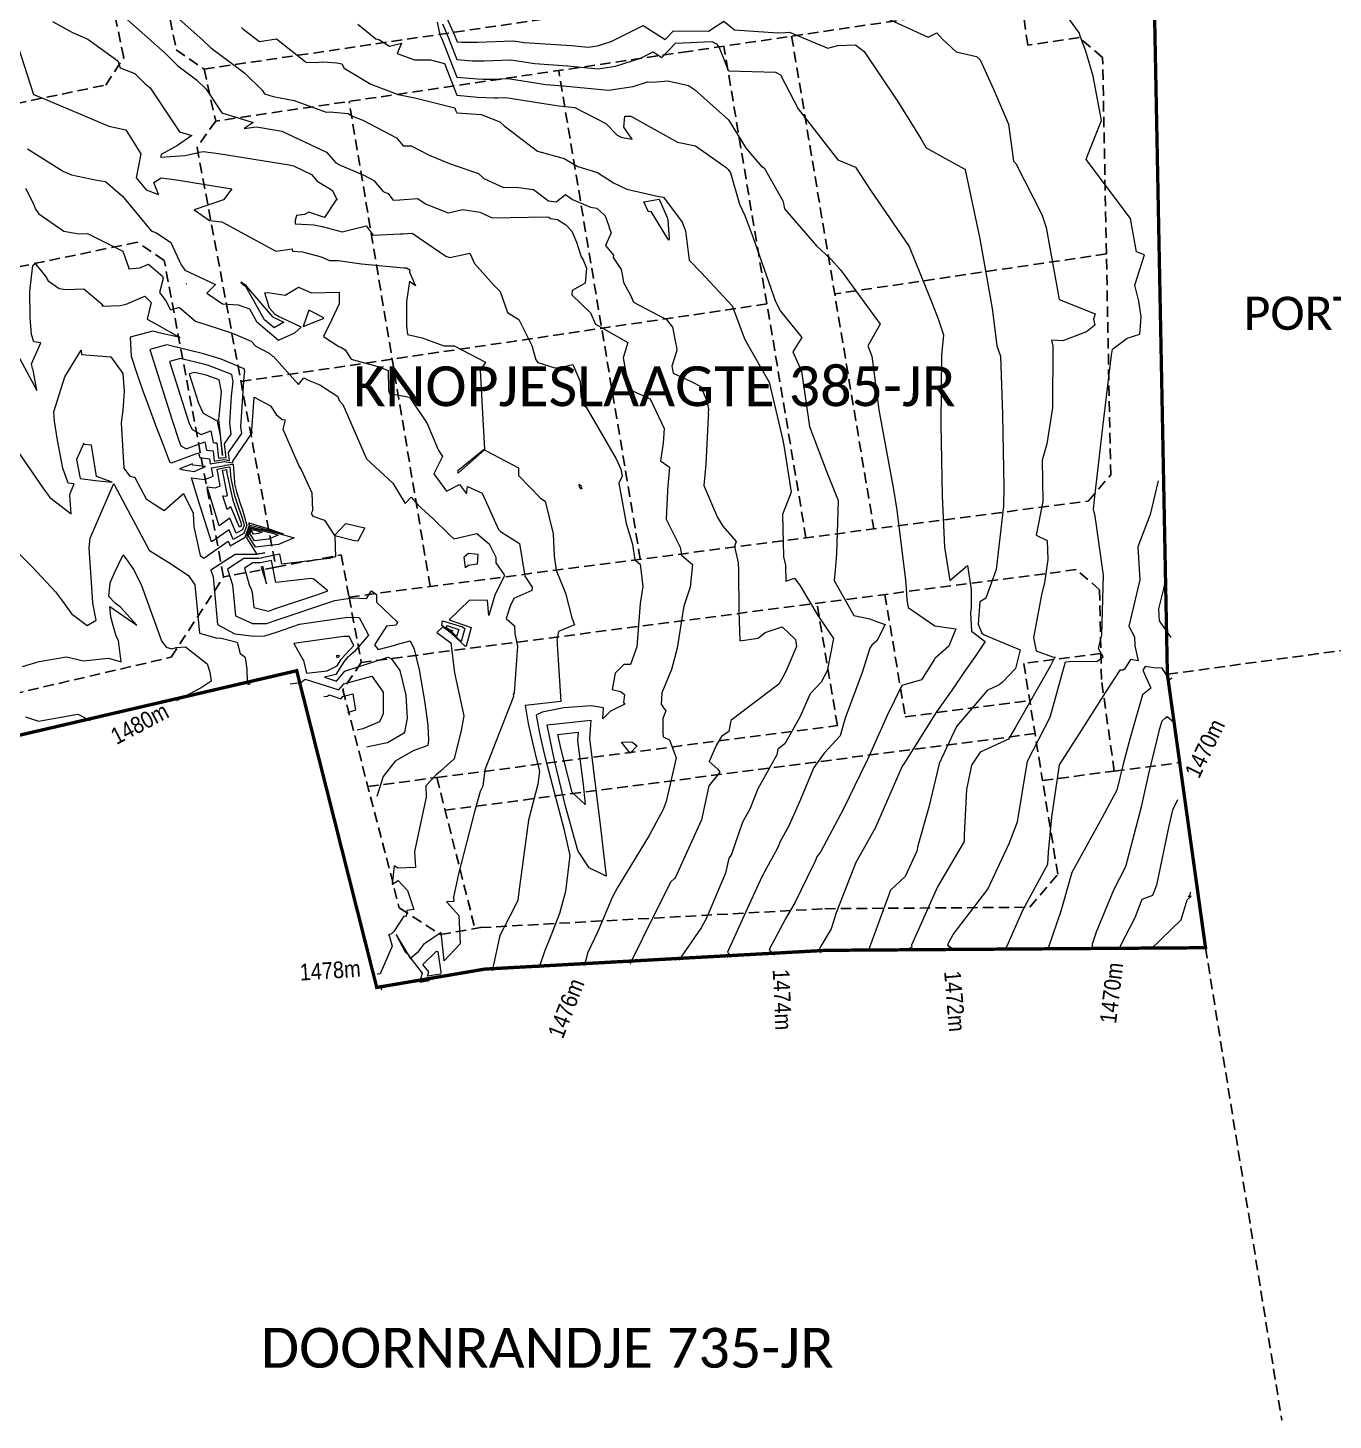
# Model space of a CAD drawing. Header units: metres. Extents: x 5688 to 19740, y -52 to 3406.
# Drawn here: x 7601.2 to 7994.7, y 399.4 to 818.9 of the extents above; entities that cross this region are included whole.
import ezdxf
from ezdxf.enums import TextEntityAlignment as Align

# ---------------------------------------------------------------- set-up
doc = ezdxf.new("R2010")
doc.units = ezdxf.units.M
doc.linetypes.add('HIDDEN', pattern=[9.525, 6.35, -3.175])
for name, color, linetype in [('Contours', 7, 'Continuous'), ('DORPNAAM', 7, 'Continuous'), ('ERFNOMMER', 7, 'Continuous'), ('LINES', 7, 'Continuous'), ('SITE', 7, 'Continuous')]:
    doc.layers.add(name, color=color, linetype=linetype)
doc.styles.add('CALIBRII', font='calibri.ttf')
doc.styles.add('MM-STANDARD', font='', dxfattribs={"height": 1})
doc.styles.get('MM-STANDARD').set_extended_font_data('MM-STANDARD')

# ---------------------------------------------------------------- blocks, each defined once
blk = doc.blocks.new('CONTOURS-CG')
at = {"layer": 'Contours', "color": 253, "lineweight": 9, "true_color": 0xa1a3a5}
for points, elevation in [([(31695.15, -640.82), (31695.15, -640.82), (31694.2, -640.11), (31693.78, -639.57), (31693.78, -639.48), (31694.23, -638.46), (31695.36, -636.52), (31705.83, -622.85), (31705.84, -622.85), (31712.28, -609.09), (31714.77, -602.53), (31717.72, -584.21), (31717.72, -584.21), (31724.58, -570.99), (31729.2, -554.35), (31731.59, -554.12), (31738.65, -554.17), (31740.55, -552.83), (31739.19, -550.29), (31740.16, -546.19), (31740.7, -528.22), (31738.15, -510.43), (31737.9, -509.13), (31737.64, -508.36), (31737.72, -507.4), (31737.72, -507.4), (31737.95, -505.35), (31740.5, -483.6), (31743.09, -461.86), (31743.41, -460.07), (31747.8, -456.75), (31751.6, -455.55), (31751.8, -453.21), (31752.07, -450.37), (31751.32, -445.67), (31750.09, -440.86), (31753, -431.67), (31750.64, -430.72), (31748.83, -420.75), (31735.47, -402.96), (31735.92, -401.58), (31740.04, -391.19), (31737.53, -377.8), (31735.36, -370.31), (31733.67, -365.74), (31733.67, -365.74), (31733.47, -364.84), (31729.64, -359.67)], 1472), ([(31542.77, -360.32), (31545.02, -365.48), (31545.81, -367.5), (31547.22, -367.6), (31551.96, -367.62), (31562.77, -367.21), (31562.82, -367.21), (31566.05, -367.73), (31580.32, -368.62), (31585.38, -369.12), (31588.17, -368.71), (31592.26, -367.4), (31601.94, -362.57), (31608.56, -366.76), (31608.56, -366.76), (31611.11, -364.15), (31621.66, -364.28), (31626.25, -361.25), (31629.44, -363.87), (31642.56, -364.77), (31644.8, -364.71), (31646.07, -364.57), (31657.56, -369.36), (31657.56, -369.36), (31660.59, -368.56), (31665.96, -368.4), (31668.57, -370.37), (31678.23, -384.75), (31678.51, -385.18), (31685.73, -396.77), (31687.22, -399.41), (31698.71, -405.72), (31698.97, -405.88), (31699, -405.92), (31699.03, -406.06), (31703.41, -426.87), (31707.07, -447.82), (31707.43, -450.15), (31708.51, -459.07), (31708.51, -459.09), (31709.66, -462.22), (31709.66, -462.22), (31710.23, -479.73), (31710.23, -479.93), (31710.65, -501.64), (31710.55, -507.39), (31708.33, -526.47), (31705.18, -535.18), (31704.41, -535.62), (31703.41, -536.19), (31703.41, -536.2), (31702.89, -543), (31704.01, -545.67), (31704.69, -546.19), (31715.53, -550.75), (31714.18, -556.35), (31710.24, -560.4), (31709.25, -561.29), (31705.66, -562.93), (31696.35, -573.77), (31691.12, -584.96), (31691.03, -585.42), (31687.99, -598.11), (31684.73, -609.8), (31684.73, -609.8), (31684.44, -611.39), (31680.93, -618.96), (31676.43, -623.17), (31676.43, -623.17), (31669.8, -641.23), (31669.73, -641.33)], 1473), ([(31671.96, -358.84), (31687.85, -366.07), (31690.4, -364.76), (31692.05, -366.63), (31696.29, -370.46), (31702.38, -371.9), (31703.54, -372.88), (31707.53, -381.8), (31712.05, -392.31), (31713.51, -403.45), (31713.52, -403.45), (31714.25, -404.18), (31722.09, -419.5), (31723.38, -423.44), (31727.33, -445.1), (31738.12, -449.43), (31737.62, -451.02), (31738.1, -452.89), (31735.52, -454.84), (31728.4, -457.56), (31725.05, -457.34), (31725.4, -459.21), (31725.28, -477.8), (31723.64, -488.62), (31722.2, -493.54), (31722.2, -493.54), (31722.35, -506.01), (31720.4, -516.1), (31723.67, -517.73), (31723.87, -523.51), (31722.92, -530.49), (31722.1, -533.6), (31719.57, -546.94), (31720.38, -551), (31725.27, -552.78), (31726.25, -553), (31725.85, -553.04), (31725.71, -553.56), (31724.68, -555.53), (31714.18, -574.03), (31712.05, -577.6), (31703.53, -581.5), (31700.89, -585.5), (31699.37, -592.83), (31698.69, -606.4), (31698.66, -608.45), (31690.68, -622.15), (31682.84, -639.69), (31682.88, -640.3), (31682.41, -640.49), (31682.01, -641.11)], 1472.5), ([(31541.4, -362.11), (31543.12, -366.06), (31545.79, -372.84), (31550.52, -373.17), (31554.02, -373.19), (31561.97, -372.88), (31562.04, -372.89), (31569.31, -374.06), (31579.09, -374.67), (31588.4, -375.59), (31593.55, -374.83), (31601.09, -372.43), (31604.91, -370.52), (31607.52, -372.17), (31607.53, -372.17), (31611.7, -367.91), (31622.61, -367.36), (31624.03, -368.06), (31624.8, -369.24), (31627.51, -376.02), (31627.51, -376.03), (31627.64, -376.15), (31627.68, -376.22), (31627.72, -376.26), (31641.85, -376.65), (31643.36, -377.4), (31648.66, -387.67), (31658.46, -400.34), (31660.58, -403.03), (31660.59, -403.04), (31665.96, -405.3), (31665.96, -405.3), (31670.41, -412.22), (31682.15, -429.14), (31689.18, -446.58), (31690.81, -450.93), (31692.5, -455.73), (31691.86, -461.94), (31691.67, -482.64), (31691.67, -482.74), (31692.08, -504.3), (31692.23, -508.78), (31692.78, -519.76), (31694.39, -529.78), (31699.64, -525.33), (31700.81, -532.48), (31700.77, -538.03), (31700.54, -539.53), (31700.89, -545.03), (31704.99, -548.16), (31701.95, -552.75), (31698.82, -557.27), (31695.05, -562.71), (31690.37, -569.34), (31690.35, -569.37), (31680.16, -585.57), (31680.11, -585.59), (31680.02, -585.77), (31671.86, -604.46), (31671.85, -604.48), (31666.07, -614.8), (31666.07, -614.8), (31663.12, -622.21), (31660.14, -629.97), (31658.55, -634.8), (31655.8, -639.48), (31654.85, -641.2), (31655.37, -641.97)], 1473.5), ([(31539.82, -361.58), (31540.67, -365.36), (31540.68, -365.37), (31541.23, -366.63), (31545.77, -378.18), (31551.99, -378.68), (31553.81, -378.75), (31556.08, -378.76), (31561.26, -378.57), (31572.56, -380.39), (31577.85, -380.72), (31591.43, -382.06), (31598.93, -380.95), (31603.22, -379.58), (31603.23, -379.58), (31604.8, -379.6), (31609.31, -379.25), (31615.59, -380.61), (31617.37, -381.86), (31627.61, -391.04), (31632.98, -399.63), (31637.68, -405.2), (31637.88, -405.2), (31638.4, -405.46), (31644.01, -415.36), (31644.21, -416.24), (31644.55, -417.79), (31644.55, -417.8), (31654.13, -428.93), (31658.44, -432.98), (31661.37, -436.19), (31673.33, -452.59), (31669.69, -459.13), (31670.81, -462.2), (31672.98, -478.36), (31677.38, -502.4), (31678.43, -508.59), (31681.03, -529.72), (31681.24, -532.23), (31681.41, -535.59), (31681.41, -535.6), (31681.78, -537.9), (31689.88, -543.44), (31696.19, -544.36), (31694.06, -549.59), (31689.87, -553.32), (31689.71, -553.56), (31685.84, -559.71), (31679.87, -561.45), (31679.87, -561.45), (31675.5, -570.52), (31671.35, -579.69), (31669.12, -584.62), (31669.11, -584.66), (31669.08, -584.71), (31662.29, -598.57), (31655.46, -611.47), (31654.31, -613.05), (31653.96, -613.89), (31653.25, -615.5), (31653.29, -615.52), (31653.21, -615.55), (31647.75, -626.69), (31644.82, -631.76), (31639.95, -640.95), (31640.41, -641.57), (31641.63, -642.6)], 1474), ([(31515.88, -362.13), (31521.38, -366.58), (31522.41, -366.87), (31525.42, -368.84), (31529.03, -367.89), (31527.75, -370.97), (31532.96, -372.94), (31537.58, -372.91), (31537.84, -372.96), (31542, -373.98), (31545.75, -383.52), (31545.75, -383.53), (31551.96, -384.12), (31557.11, -384.33), (31558.14, -384.33), (31560.48, -384.25), (31575.82, -386.72), (31576.62, -386.77), (31581.36, -387.24), (31590.64, -392.07), (31594.09, -395.58), (31594.09, -395.58), (31595.33, -396.18), (31596.18, -396.37), (31598.65, -396.78), (31596.11, -393.16), (31596.4, -389.9), (31597.83, -389.86), (31598.24, -389.86), (31612.24, -397.7), (31617.67, -398.86), (31617.67, -398.86), (31626.9, -405.34), (31627.57, -405.94), (31628.2, -406.94), (31630.92, -416.45), (31632.55, -419.8), (31634.98, -426.29), (31641.77, -445.7), (31643.35, -448.61), (31643.35, -448.61), (31649.77, -456.6), (31647.06, -460.92), (31649.65, -466.7), (31652.1, -483.41), (31657.08, -496.65), (31660.66, -505.71), (31660.22, -521.89), (31659.84, -526.73), (31659.47, -529.77), (31665.43, -540.32), (31670.21, -541.35), (31672.3, -542.18), (31674.85, -543.03), (31672.32, -547.94), (31670.84, -549.34), (31670.28, -550.21), (31667.9, -557.51), (31662.8, -571.33), (31662.79, -571.34), (31661.3, -576.66), (31656.47, -581.83), (31653.32, -586.15), (31649.02, -596.53), (31645.85, -603.71), (31643.22, -608.47), (31643.22, -608.47), (31642.43, -610.47), (31638.5, -617.58), (31638.47, -617.62), (31638.05, -618.36), (31637.65, -619.1), (31632.73, -629.89), (31627.38, -641.78), (31627.38, -641.81), (31627.97, -642.41), (31627.15, -643.38)], 1474.5), ([(31480.84, -363.21), (31481.37, -363.72), (31486.23, -367.37), (31491.38, -366.57), (31491.38, -366.57), (31500.05, -373.46), (31500.24, -373.57), (31500.59, -373.71), (31504.16, -373.61), (31505.32, -373.5), (31509.56, -373.85), (31511.1, -374.09), (31511.83, -375.45), (31519.81, -380.29), (31528.05, -383.38), (31533.13, -384.38), (31545.13, -387.34), (31545.4, -388.04), (31545.72, -388.87), (31545.73, -388.87), (31553.13, -389.39), (31558.74, -391.63), (31560.03, -392.81), (31561.62, -393.97), (31570.04, -400.44), (31578.13, -402.69), (31582.2, -405.01), (31588.19, -406.87), (31588.19, -406.87), (31592.99, -409.96), (31596.98, -411.92), (31606.69, -414.07), (31608.01, -414.29), (31613.66, -421.78), (31614.68, -424.45), (31615.75, -433.31), (31619.38, -436.95), (31628.78, -447.06), (31632.59, -457.19), (31637.61, -466.01), (31639.87, -470.03), (31644.01, -487.55), (31644.43, -489.73), (31646.51, -503.23), (31643.91, -509.87), (31644.26, -522.64), (31644.85, -525.2), (31644.85, -525.2), (31644.94, -529.96), (31647.54, -529.09), (31649.24, -531.45), (31654.6, -540.36), (31659.25, -547.3), (31657.39, -557.06), (31655.56, -560.43), (31652.23, -564), (31649.19, -570.99), (31644.62, -579.05), (31643.86, -579.63), (31642.52, -580.64), (31642.52, -580.65), (31642.19, -582.29), (31636.52, -592.55), (31634.05, -598.76), (31631.89, -602.68), (31631.88, -602.68), (31628.41, -612.59), (31628.41, -612.6), (31627.73, -613.44), (31626.75, -617.99), (31620.87, -631.78), (31619.4, -634.47), (31612.71, -644.23)], 1475), ([(31461.98, -360.51), (31469.34, -367.05), (31471.52, -369.21), (31481.81, -376.94), (31487.05, -382.05), (31487.76, -383.11), (31490.37, -383.92), (31496.74, -385.18), (31496.75, -385.18), (31506.42, -388.73), (31507.45, -388.57), (31513.01, -389.1), (31514.27, -389.87), (31517.45, -391.06), (31527.55, -396.41), (31529.61, -398.82), (31531.95, -398.81), (31537.4, -401.65), (31543.57, -404.15), (31551.12, -406.73), (31552.33, -407.21), (31553.91, -408.66), (31559.81, -411.39), (31563.52, -411.33), (31568.9, -412.01), (31573.38, -415.41), (31573.38, -415.41), (31575.71, -415.7), (31578.5, -413.53), (31580.67, -415.04), (31586.08, -417.27), (31587.99, -417.64), (31590.22, -419.71), (31590.48, -419.94), (31591.45, -422.7), (31591.73, -423), (31591.57, -423.26), (31592.24, -425.09), (31590.58, -428.89), (31590.58, -428.89), (31592.97, -431.73), (31592.84, -432.47), (31595.32, -436.1), (31595.79, -438.75), (31596.03, -440.03), (31598.15, -443.84), (31599.02, -445.9), (31606.4, -449.9), (31608.84, -451.08), (31610.81, -453.45), (31611.66, -458.11), (31611.95, -459.48), (31612.02, -460.46), (31610.53, -465.19), (31610.53, -465.19), (31610.92, -467.32), (31616.57, -469.9), (31619.35, -471.36), (31621.14, -475.68), (31621.58, -478.19), (31621.49, -479.38), (31621.45, -479.62), (31621.58, -479.71), (31621.5, -480.53), (31620.84, -494.77), (31620.84, -494.77), (31620.2, -501.2), (31624.31, -510.85), (31625.9, -513.48), (31629.97, -518.02), (31629.43, -519.57), (31630.57, -524.52), (31630.61, -526.85), (31630.75, -538.95), (31631.01, -548.02), (31636.54, -547.22), (31638.67, -545.46), (31643.85, -543.72), (31647.85, -547.61), (31648.14, -549.66), (31645.25, -556.57), (31644.42, -558.24), (31642.84, -561.03), (31628.36, -572.01), (31628.36, -572.01), (31627.7, -575.31), (31627.7, -575.31), (31625.5, -576.78), (31624.01, -579.31), (31621.84, -584.37), (31624.45, -586.7), (31625, -587.6), (31621.69, -591.69), (31619.49, -601.9), (31611.68, -619.17), (31611.35, -619.62), (31610.24, -620.64), (31605.31, -630.38), (31598.01, -645.18), (31598.01, -645.19), (31598.11, -645.21)], 1475.5), ([(31443.89, -358.5), (31457.83, -370.9), (31461.65, -374.68), (31461.67, -374.69), (31467.3, -378.92), (31470.17, -381.72), (31474.95, -388.85), (31484.32, -391.77), (31481.63, -393.6), (31485.31, -393.14), (31486.62, -393.31), (31493.04, -394.37), (31506.45, -400.7), (31509.33, -403.95), (31510.54, -404.69), (31517.48, -407.57), (31520.73, -409.29), (31523.51, -412.55), (31523.52, -412.55), (31525.09, -413.19), (31525.09, -413.19), (31525.61, -413.9), (31526.53, -415.17), (31526.55, -415.17), (31528.57, -415.07), (31533.88, -414.66), (31536.5, -416.44), (31543.11, -418.97), (31547.53, -417.98), (31552.66, -418.78), (31556.42, -420.52), (31556.43, -420.52), (31572.84, -420.23), (31573.49, -420.32), (31574.03, -420.73), (31574.03, -420.73), (31576.13, -420.99), (31578.62, -422.61), (31580.38, -424.5), (31581.8, -427.89), (31583.23, -432.31), (31583.83, -433.17), (31584.8, -435.73), (31584.47, -440.23), (31580.57, -442.46), (31580.45, -443.73), (31586.07, -449.16), (31587.51, -452.6), (31587.51, -452.61), (31590.09, -454.01), (31597.25, -458.11), (31596.61, -460.38), (31595.89, -462.67), (31597.62, -472.16), (31604.06, -475.09), (31608.29, -484.04), (31607.93, -488.46), (31607.12, -493.77), (31609.9, -495.61), (31609.27, -502.48), (31609.27, -502.51), (31609.24, -502.84), (31608.9, -511.3), (31613.03, -519.77), (31613.45, -522.21), (31616.76, -524.96), (31616.76, -524.96), (31616.1, -531.86), (31614.2, -537.51), (31614.08, -538.07), (31612.2, -550.22), (31612.19, -550.23), (31610.44, -556.62), (31607.59, -563.67), (31607.59, -563.68), (31607.3, -567.06), (31607.89, -567.91), (31608.72, -569.11), (31608.72, -569.11), (31607.82, -571.4), (31607.87, -575.47), (31607.96, -575.63), (31607.84, -575.83), (31607.94, -576.8), (31607.95, -576.82), (31608.15, -577), (31609.82, -577.86), (31611.85, -583.26), (31608.86, -596.44), (31607.94, -598.82), (31603.69, -606.66), (31594.18, -622.29), (31594.18, -622.29), (31592.56, -625.32), (31588.23, -635.59), (31585.18, -642.08), (31584.61, -644.18), (31583.93, -645.93)], 1476), ([(31423.85, -361.34), (31429.95, -364.68), (31434.56, -366.73), (31443.59, -373.18), (31443.88, -374.08), (31444.28, -375.32), (31444.28, -375.32), (31448.67, -377.06), (31451.82, -380.18), (31452.79, -380.9), (31453.28, -381.39), (31462.14, -394.59), (31465.84, -395.74), (31461.52, -398.69), (31456.64, -401.48), (31456.39, -402.2), (31463.89, -401.77), (31467.92, -400.83), (31468.18, -400.71), (31469.31, -400.57), (31473.94, -401.17), (31495.2, -404.52), (31496.48, -404.89), (31501.9, -407.45), (31503.67, -409.45), (31508.21, -412.14), (31508.22, -412.14), (31509.66, -415.13), (31509.38, -415.11), (31505.91, -420.41), (31505.91, -420.41), (31501.1, -418.79), (31499.88, -419.51), (31497.45, -419.78), (31497.02, -421.3), (31497.07, -422.34), (31502.65, -422.68), (31505.19, -423.17), (31511.23, -424.7), (31518.42, -422.96), (31520.5, -425.79), (31528.66, -425.38), (31529.52, -425.33), (31532.25, -425.12), (31542.44, -432.06), (31543.66, -432.52), (31549.71, -431.16), (31551.08, -434.26), (31556.85, -440.69), (31558.83, -442.76), (31561.02, -449.05), (31561.02, -449.06), (31564.4, -451.16), (31568.36, -458.99), (31569.59, -463.29), (31569.59, -463.29), (31570.14, -464.07), (31575.33, -465.74), (31577.19, -465.49), (31580.77, -464.67), (31582.94, -469.8), (31583.14, -474.21), (31583.5, -475.68), (31584.27, -477.15), (31584.76, -477.53), (31593.77, -493.11), (31595.14, -496.27), (31595.61, -498.36), (31594.55, -500.45), (31594.55, -500.45), (31596.79, -512.62), (31598.35, -517.54), (31598.67, -518.98), (31599.42, -523.57), (31601.02, -524.93), (31601.02, -524.93), (31601.82, -531.63), (31601.04, -536.69), (31599.98, -549.8), (31599.98, -549.82), (31598.13, -555.16), (31596.1, -555.14), (31593.49, -557.73), (31592.57, -562.69), (31595.05, -563.24), (31596.25, -564.18), (31596.02, -566.59), (31596.41, -567.09), (31593.65, -568.33), (31592.1, -569.15), (31589.72, -571.51), (31589.98, -568.17), (31586.37, -567.54), (31578.01, -568.17), (31571.45, -569.46), (31569.65, -570.37), (31570.64, -575.78), (31571.86, -581.15), (31572.15, -582.42), (31572.96, -585.6), (31578.01, -604.62), (31579.84, -612.66), (31578.51, -623.5), (31576.69, -630.18), (31574.28, -636.38), (31572.17, -641.64), (31570.52, -646.67)], 1476.5), ([(31412.56, -365.88), (31418.18, -383.31), (31418.18, -383.32), (31420.49, -384.23), (31440.87, -392.92), (31446.02, -393.99), (31450.5, -401.26), (31449.08, -408.46), (31449.08, -408.46), (31452.12, -412.13), (31455.8, -413.51), (31454.41, -409.86), (31456.6, -408.43), (31461.25, -409.03), (31477.94, -411.79), (31475.38, -415.12), (31466.55, -418.12), (31471.17, -421.29), (31474.82, -421.75), (31475.09, -421.87), (31491.19, -430.53), (31496.14, -429.82), (31496.18, -430.57), (31499.28, -430.76), (31504.82, -432.32), (31507.4, -433.42), (31509.97, -433.38), (31516.99, -434.41), (31529.78, -435.62), (31530.47, -435.59), (31530.63, -435.57), (31531.54, -436.19), (31531.53, -436.87), (31533.29, -441.01), (31531.48, -439.66), (31530.55, -445.71), (31530.55, -453.07), (31530.93, -455.68), (31535.34, -456.72), (31541.83, -459.13), (31541.85, -459.13), (31544.97, -459.14), (31544.98, -459.14), (31554.35, -463.99), (31552.8, -466.38), (31553.47, -479.53), (31554.05, -490.27), (31546.07, -496.78), (31546.07, -496.78), (31545.91, -497.1), (31546.1, -497.35), (31546.35, -497.22), (31554.13, -490.4), (31554.8, -490.88), (31564.39, -495.86), (31564.33, -498.12), (31570.94, -505), (31572.41, -505.92), (31574.8, -515.7), (31575.06, -522.44), (31575.74, -526.73), (31578.51, -533.67), (31580.41, -541.02), (31581.23, -543.14), (31576.36, -545.16), (31575.94, -547.75), (31576.03, -548.16), (31576.03, -548.16), (31575.96, -549.07), (31577.15, -566.28), (31566.35, -567.45), (31566.35, -567.45), (31567.28, -572.88), (31568.48, -578.24), (31569.74, -583.71), (31570.65, -587.29), (31570.17, -591.14), (31567.31, -602.03), (31564.67, -622.08), (31564.49, -623.67), (31564.17, -626.11), (31563.27, -628), (31558.75, -636.75), (31556.44, -647.38)], 1477), ([(31416.3, -399.7), (31426.9, -406.4), (31426.98, -406.44), (31429.62, -407.57), (31437.27, -409.16), (31439.85, -409.61), (31444.97, -413.96), (31453.65, -424.48), (31453.66, -424.49), (31454.46, -424.79), (31454.78, -424.9), (31455.23, -425.05), (31459.59, -427.97), (31462.7, -434.67), (31463.79, -436.3), (31472.98, -440.66), (31470.44, -443.21), (31475.12, -446.43), (31479.89, -446.69), (31483.22, -447.91), (31485.38, -451.74), (31492.04, -457.38), (31496.92, -455.19), (31498.84, -453.5), (31492.91, -450.61), (31492.23, -450.31), (31490.97, -449.7), (31489.29, -447.74), (31487.89, -443.08), (31488.78, -443.01), (31494.05, -443.81), (31498.06, -441.43), (31498.07, -441.43), (31501.96, -443.1), (31510.29, -442.97), (31510.24, -446.46), (31508, -451.41), (31505.61, -456.27), (31510.22, -459.27), (31510.6, -459.4), (31512.06, -460.31), (31513.92, -463.15), (31513.93, -463.15), (31515.68, -463.65), (31522.73, -465.57), (31522.76, -465.58), (31525.1, -466.56), (31525.2, -472.07), (31525.11, -472.49), (31525.46, -473.47), (31531.5, -474.54), (31536.78, -482.45), (31539.95, -489.95), (31540.35, -490.69), (31541.39, -492.41), (31538.79, -497.71), (31538.79, -497.71), (31542.6, -502.84), (31546.6, -500.83), (31546.6, -500.83), (31548.64, -503.66), (31549.02, -501.49), (31553.35, -503.49), (31558.28, -514.39), (31558.92, -515.06), (31564.62, -518.62), (31566.21, -528.54), (31568.5, -531.85), (31568.5, -531.85), (31568.36, -532.8), (31562.9, -535.22), (31561.8, -537.5), (31560.66, -541.23), (31563.13, -543.44), (31563.25, -545.84), (31564.05, -549.58), (31564.05, -549.58), (31563.01, -563.65), (31562.76, -564.19), (31562.88, -564.6), (31562.84, -564.74), (31554.22, -586.83), (31553.56, -591.82), (31553.56, -591.82), (31552.81, -593.41), (31551.22, -599.14), (31546.26, -618.21), (31544.74, -625.28), (31544.83, -626.54), (31542.65, -626.63), (31543.82, -627.91), (31546.4, -630.72), (31546.75, -639.32), (31541.95, -644.39), (31540.99, -635.88), (31535.69, -639.46), (31533.83, -641.98), (31531.92, -643.61), (31531.84, -643.62), (31527.62, -636.55), (31527.54, -636.53), (31527.46, -636.61), (31527.44, -636.62), (31530.19, -641.68), (31531.2, -642.7), (31531.8, -643.67), (31531.8, -643.69), (31531.77, -643.77), (31531.71, -643.85), (31531.85, -643.74), (31535.28, -648.14), (31535.3, -648.28), (31534.49, -650.83), (31537.53, -650.35)], 1477.5), ([(31415.78, -411.54), (31418.18, -416.28), (31418.77, -417.96), (31419.8, -419.32), (31427.33, -424.58), (31431.86, -425.3), (31434.41, -425.2), (31445.12, -430.55), (31446.88, -435.67), (31446.75, -435.86), (31450.19, -435.58), (31452.86, -434.45), (31457.01, -438.08), (31457.23, -438.84), (31456.17, -443), (31458.09, -445.49), (31459.44, -448.25), (31462, -447.51), (31462.2, -447.58), (31466.95, -451.71), (31466.95, -451.71), (31477.84, -455.22), (31483.76, -457.65), (31485.15, -459.16), (31489.19, -461.3), (31490.21, -462.16), (31490.46, -462.33), (31498.06, -470.78), (31499.6, -468.74), (31500.91, -469.4), (31504.43, -470.82), (31504.45, -470.82), (31509.9, -474.4), (31510.27, -475.52), (31511.36, -476.8), (31518.54, -493.13), (31518.54, -493.13), (31526.44, -500.47), (31530.14, -506.61), (31532, -504.69), (31534.07, -507.14), (31538.42, -511.05), (31543.53, -516.07), (31544.87, -517.29), (31551.76, -515.65), (31555.53, -518.77), (31557.53, -522.8), (31557.52, -523.54), (31557.51, -524.51), (31557.51, -524.52), (31560, -528.07), (31560.09, -528.28), (31560.1, -528.31), (31557.26, -534.2), (31555.38, -540.39), (31554.99, -535.85), (31549.58, -535.77), (31543.42, -541.69), (31550.04, -543.96), (31548.59, -549.58), (31548.35, -549.73), (31544.06, -545.72), (31544.02, -545.67), (31543.77, -545.44), (31541.5, -543.77), (31539.71, -545.52), (31543.93, -548.6), (31545.09, -557.65), (31547.91, -570.58), (31547.02, -575.01), (31545, -583.56), (31540.87, -587.22), (31540.83, -587.25), (31539.56, -588.36), (31539.56, -588.36), (31536.44, -591.68), (31536.48, -595.07), (31532.96, -611.43), (31532.96, -611.43), (31533.3, -616.32), (31527.99, -616.54), (31526.86, -615.82), (31526.25, -621.32), (31526.32, -621.36), (31528.09, -620.2), (31529.38, -621.62), (31530.89, -623.26), (31532.82, -628.95), (31530.68, -629.25), (31530.51, -631.01), (31529.78, -630.94), (31526.75, -635.6), (31526.07, -636.26), (31525.2, -636.61), (31525.47, -637.05), (31526.31, -639.99), (31522.63, -648.38), (31521.75, -648.44)], 1478), ([(31412.49, -460.22), (31419.17, -472.53), (31418.01, -466.32), (31417.85, -465.96), (31417.57, -464.54), (31420.39, -458.18), (31418.21, -457.88), (31417.58, -455.65), (31417.15, -450.56), (31417.03, -442.61), (31417.96, -434.88), (31418.62, -434.24), (31422.05, -438.54), (31422.17, -438.92), (31422.62, -439.52), (31425.91, -441.82), (31427.9, -442.14), (31433.34, -441.91), (31439.04, -446.7), (31438.77, -447.1), (31444.28, -446.95), (31446.08, -446.52), (31451.76, -444.12), (31453.65, -446.01), (31452.37, -451.02), (31452.37, -451.02), (31455.5, -452.78), (31462.25, -456.55), (31462.34, -456.63), (31455.9, -455.16), (31455.36, -454.94), (31454.12, -454.64), (31447.32, -456.51), (31447.56, -462.21), (31449.3, -467.42), (31451.11, -472.62), (31452.99, -477.79), (31454.93, -482.95), (31456.9, -488.1), (31459.08, -493.73), (31459.26, -494.13), (31459.76, -494.4), (31467.93, -491.33), (31468.24, -492.77), (31471.24, -493.13), (31471.24, -493.14), (31471.41, -494.66), (31475.71, -493.9), (31478.27, -494.34), (31478.22, -493.87), (31484.08, -485.34), (31484.08, -485.34), (31484, -484.59), (31484.65, -474.53), (31489.57, -477.18), (31491.27, -479.82), (31493.1, -481.29), (31494.03, -481.35), (31493.26, -484.23), (31498.27, -495.45), (31498.82, -496.31), (31502.09, -503.42), (31502.21, -508.84), (31501.82, -509.58), (31502.35, -510.47), (31505.9, -511.6), (31508.9, -516.21), (31512.3, -512.67), (31518, -513.93), (31515.9, -517.92), (31514.53, -517.78), (31508.94, -516.33), (31509.17, -522.72), (31507.27, -523.21), (31492.96, -524.86), (31492.39, -521.86), (31492.39, -521.86), (31486.95, -522.97), (31486.79, -523.05), (31486.05, -523.21), (31484.86, -523.21), (31481.62, -523.2), (31481.59, -523.21), (31476.67, -526.41), (31478.17, -531.07), (31479.08, -540.48), (31484.17, -542.8), (31488.46, -542.77), (31490.72, -541.98), (31508.97, -535.81), (31514.25, -535.04), (31518.49, -535.19), (31520.03, -532.89), (31521.54, -534.06), (31521.58, -536.37), (31527.87, -542.35), (31527.49, -543.25), (31524.6, -543.6), (31524.6, -543.6), (31520.89, -549.19), (31522.09, -550.61), (31527.45, -549.2), (31527.52, -549.14), (31531.69, -548.01), (31531.69, -548.01), (31532.89, -550.49), (31534.43, -556.76), (31536.02, -566.05), (31536.97, -573.37), (31537.23, -577.91), (31537, -579.51), (31532.63, -581.09), (31527.17, -584.24), (31523.54, -588.9), (31521.62, -594.92)], 1478.5), ([(31409.56, -485.26), (31421.12, -502.23), (31422.34, -503.81), (31423.05, -504.79), (31429.51, -509.76), (31429.1, -504.13), (31429.16, -503.63), (31430.42, -500.71), (31428.64, -500.51), (31426.99, -495.97), (31425.35, -487.56), (31424.49, -481.81), (31424.33, -478.95), (31427.61, -468.41), (31432.55, -460.42), (31432.61, -461.68), (31441.43, -462.4), (31445.1, -467.39), (31445.51, -472.89), (31445.1, -478.52), (31444.58, -482.3), (31445.35, -495.94), (31447.1, -498.24), (31448.68, -498.81), (31452.13, -505.24), (31453.96, -506.39), (31457.55, -508.76), (31463.37, -503.6), (31466.28, -509.48), (31466.51, -513.64), (31468.36, -522.31), (31469.46, -523.1), (31476.82, -517.98), (31477.39, -519.32), (31481.92, -516.76), (31483.25, -513.16), (31483.02, -512.42), (31489.37, -514.37), (31493.41, -515.77), (31487.19, -514.22), (31486.75, -514.07), (31483.35, -513.21), (31482.38, -516.99), (31485.42, -521.75), (31487.93, -521.45), (31485.48, -521.97), (31478.91, -521.97), (31478.89, -521.97), (31471.6, -526.71), (31472.26, -528.75), (31473.64, -543.05), (31478.86, -545.86), (31484.65, -546.57), (31487.9, -546.53), (31491.35, -545.33), (31498.3, -542.98), (31512.9, -540.84), (31516.34, -540.96), (31519.09, -546.25), (31514.93, -551.2), (31512.72, -553.14), (31511.67, -554.27), (31509.33, -558.13), (31505.83, -558.97), (31509.44, -560.14), (31511.95, -557.12), (31524.97, -552.86), (31525.92, -553.34), (31528.57, -556.93), (31530.42, -564.37), (31530.81, -571.3), (31529.96, -575.52), (31529.73, -575.96), (31524.87, -578.71), (31519.43, -579.84), (31518.59, -579.99), (31518.59, -579.99)], 1479), ([(31408.16, -516.18), (31417.49, -525.42), (31417.71, -525.65), (31424.74, -533.25), (31426.89, -536.04), (31429.52, -539.64), (31429.5, -539.71), (31434.35, -543.33), (31437.09, -541.78), (31436.03, -536.61), (31436.08, -536.44), (31434.89, -519.98), (31435.23, -517.06), (31442.26, -500.73), (31442.31, -500.63), (31442.56, -501.07), (31453.03, -520.62), (31453.12, -520.76), (31458.95, -524.43), (31464.92, -528.35), (31466.8, -531.14), (31468.21, -545.63), (31473.5, -547.15), (31474.32, -547.12), (31479.53, -548.39), (31480.49, -551.76), (31481.82, -552.82), (31481.93, -553.16), (31482.46, -556.47), (31482.59, -560.29), (31483.46, -560.91), (31482.67, -561.25)], 1479.5), ([(31414.79, -555.76), (31419.88, -554.23), (31428.05, -552.82), (31433.19, -554.04), (31440.79, -553.25), (31440.79, -553.25), (31444.61, -554.29), (31443.76, -547.92), (31443.04, -546.62), (31441.48, -540.87), (31441.21, -537.69), (31449.34, -543.26), (31444.4, -537.82), (31442.81, -536.6), (31440.83, -534.58), (31441.3, -530.49), (31442.59, -527.5), (31445.22, -522.04), (31445.22, -522.04), (31448.39, -526.56), (31450.7, -531.36), (31456.72, -547.97), (31456.72, -547.97), (31458.14, -549.91), (31459.83, -550.41), (31461.16, -549.99), (31464.01, -549.77), (31470.5, -554.92), (31471.31, -557.45), (31471.73, -560.14), (31468.74, -562.13), (31461.21, -566.1)], 1480), ([(31415.75, -570.86), (31419.64, -572.18), (31431.48, -570.08), (31431.48, -570.08), (31435.21, -572.04)], 1480.5), ([(31602.12, -415.75), (31602.12, -415.75), (31606.72, -414.92), (31609.13, -420.41), (31609.34, -421.18), (31609.76, -426.73), (31609.66, -427.3), (31609.31, -426.9), (31604.33, -418.6), (31603.49, -418.67), (31602.12, -415.75)], 1475), ([(31464.18, -440.35), (31464.13, -440.32), (31464.16, -440.45), (31464.19, -440.42), (31464.24, -440.38), (31464.18, -440.35)], 1478), ([(31481.36, -440.76), (31481.36, -440.76), (31480.69, -439.76), (31482.28, -440.86), (31482.34, -441.08), (31482.34, -441.09), (31482.38, -441.22), (31490.19, -450.35), (31493.58, -451.99), (31490.65, -453.66), (31487.78, -451.23), (31482.14, -441.23), (31481.63, -441.04), (31481.73, -440.94), (31481.36, -440.76)], 1477), ([(31501.14, -448.32), (31499.42, -453.25), (31505.26, -450.94), (31505.67, -450.69), (31501.14, -448.32)], 1477.5), ([(31453.24, -460.19), (31459.86, -481.16), (31462.01, -487.94), (31462.61, -489.23), (31464.22, -490.11), (31469.77, -488.02), (31470.3, -490.5), (31472.3, -490.75), (31472.3, -490.75), (31472.65, -493.82), (31475.52, -493.31), (31477.22, -493.61), (31476.98, -491.24), (31480.9, -485.53), (31480.9, -485.53), (31480.67, -483.46), (31481.66, -468.22), (31481.81, -466.73), (31481.67, -465.99), (31474.77, -463.14), (31469.42, -461.48), (31458.32, -458.79), (31453.24, -460.19)], 1478), ([(31459.17, -463.86), (31464.95, -482.15), (31465.96, -484.33), (31468.68, -485.82), (31471.6, -484.72), (31472.35, -488.23), (31472.84, -488.29), (31473.37, -488.35), (31473.37, -488.36), (31473.89, -492.98), (31475.32, -492.73), (31476.18, -492.88), (31475.73, -488.6), (31477.72, -485.72), (31477.72, -485.72), (31477.34, -482.32), (31477.87, -474.29), (31478.3, -469.86), (31477.9, -467.69), (31470.92, -465.04), (31469.83, -464.71), (31462.51, -462.94), (31459.17, -463.86)], 1477.5), ([(31465.1, -467.53), (31467.88, -476.35), (31469.31, -479.43), (31473.15, -481.53), (31473.44, -481.42), (31474.41, -485.97), (31474.43, -485.97), (31475.13, -492.15), (31475.13, -492.15), (31474.49, -485.97), (31474.54, -485.91), (31474.02, -481.18), (31474.07, -480.37), (31474.79, -473), (31474.13, -469.38), (31470.24, -467.94), (31466.71, -467.09), (31465.1, -467.53)], 1477), ([(31431.1, -493.36), (31432.24, -499.07), (31436.81, -499.69), (31441.84, -500.17), (31437.13, -498.47), (31437.13, -498.47), (31435.63, -488.98), (31435.63, -488.98), (31433.29, -488.79), (31433.29, -488.79), (31433.28, -488.46), (31431.1, -493.36)], 1479.5), ([(31462.17, -496.11), (31463.31, -496.5), (31466.62, -496.94), (31469.96, -495.5), (31466.18, -495.04), (31466.09, -494.63), (31462.17, -496.11)], 1479), ([(31471.81, -518.2), (31471.81, -518.2), (31467.76, -505.45), (31465.78, -498.89), (31469.77, -499.42), (31472.3, -498.33), (31471.82, -495.84), (31475.86, -495.11), (31475.9, -495.1), (31478.29, -494.72), (31478.75, -500.21), (31478.75, -500.21), (31478.78, -500.65), (31479.32, -503.13), (31480.47, -506.62), (31481.13, -508.47), (31482.06, -511.85), (31482.45, -513.13), (31481.51, -515.65), (31478.33, -517.45), (31477.09, -514.52), (31472.57, -517.66), (31471.81, -518.2)], 1478.5), ([(31474.16, -513.31), (31474.16, -513.3), (31470.5, -501.58), (31472.92, -501.9), (31474.46, -501.24), (31473.48, -496.22), (31475.9, -495.78), (31477.33, -495.55), (31477.62, -499.08), (31478.72, -504.15), (31479.41, -506.27), (31480.88, -510.38), (31480.89, -510.41), (31481.43, -512.36), (31481.65, -513.09), (31481.11, -514.54), (31479.28, -515.58), (31477.36, -511.07), (31474.16, -513.31)], 1478), ([(31476.51, -508.41), (31476.51, -508.41), (31475.21, -504.27), (31476.07, -504.38), (31476.61, -504.15), (31475.13, -496.59), (31475.91, -496.45), (31476.36, -496.38), (31476.46, -497.5), (31478.12, -505.18), (31478.36, -505.92), (31480.64, -512.33), (31480.65, -512.35), (31480.79, -512.86), (31480.85, -513.05), (31480.71, -513.44), (31480.23, -513.71), (31477.64, -507.62), (31476.51, -508.41)], 1477.5), ([(31582.69, -501.61), (31582.69, -501.61), (31582.61, -500.79), (31583.38, -501.4), (31583.28, -501.59), (31583.4, -502.09), (31583.35, -502.29), (31582.69, -501.61)], 1477), ([(31757.19, -499.81), (31757.19, -499.82), (31754.78, -509.89), (31754.77, -509.94), (31751.01, -519.62), (31751.01, -519.64), (31751.62, -529.61), (31748.33, -543.6), (31750.04, -546.82), (31750.09, -549.51), (31751.09, -553.97), (31748.81, -553.65), (31746.98, -556.48), (31746.46, -556.85), (31745.6, -556.84), (31741.31, -563.46), (31733.25, -576.07), (31727.34, -585.4), (31725.05, -601.08), (31724, -611.72), (31723.77, -615.37), (31716.41, -629.03), (31711.54, -639.97), (31711.54, -639.97), (31711.18, -640.63)], 1471.5), ([(31496.7, -516.97), (31496.7, -516.97), (31491.96, -518.95), (31485.1, -519.78), (31482.91, -516.36), (31483.61, -513.63), (31491.01, -515.39), (31495.99, -516.74), (31496.7, -516.97), (31496.7, -516.97)], 1478.5), ([(31491.86, -516.1), (31491.86, -516.1), (31488.97, -517.31), (31484.77, -517.82), (31483.43, -515.72), (31483.86, -514.06), (31490.56, -515.68), (31491.86, -516.1), (31491.86, -516.1)], 1478), ([(31487.03, -515.22), (31487.03, -515.23), (31485.97, -515.67), (31484.45, -515.85), (31483.96, -515.09), (31484.12, -514.48), (31487.03, -515.22)], 1477.5), ([(31484.3, -524.45), (31481.74, -526.11), (31483.23, -531.41), (31483.75, -532.36), (31484.08, -533.39), (31484.52, -537.9), (31489.01, -539), (31490.1, -538.62), (31490.18, -538.59), (31503.83, -534.05), (31506.85, -532.96), (31502.64, -529.41), (31501.81, -529.18), (31491.17, -530.41), (31489.91, -523.75), (31489.91, -523.75), (31486.61, -524.45), (31484.3, -524.45)], 1478), ([(31549.25, -521.59), (31549.25, -521.59), (31552.1, -521.88), (31551.87, -524.91), (31549.15, -525.26), (31548.33, -526), (31547.94, -522.66), (31549.25, -521.59)], 1478.5), ([(31487.01, -525.69), (31486.81, -525.82), (31488.41, -530.78), (31487.43, -525.64), (31487.18, -525.69), (31487.01, -525.69)], 1477.5), ([(31759.5, -528.88), (31759.5, -528.9), (31758.79, -532.32), (31757.28, -538.36), (31757.44, -541.99), (31760.99, -547.03)], 1471), ([(31543.89, -545.28), (31543.89, -545.28), (31541.25, -543.33), (31541.43, -541.95), (31547.49, -543.8), (31548.18, -544.26), (31547.03, -548.21), (31543.89, -545.28)], 1478.5), ([(31544.02, -545.11), (31544.02, -545.11), (31542.6, -544.07), (31542.7, -543.33), (31546.32, -544.57), (31545.7, -546.69), (31544.02, -545.11)], 1479), ([(31544.15, -544.95), (31544.15, -544.95), (31543.95, -544.81), (31543.97, -544.7), (31544.47, -544.88), (31544.38, -545.17), (31544.15, -544.95)], 1479.5), ([(31499.51, -553.91), (31500.46, -557.73), (31506.7, -557.06), (31509.73, -555.52), (31510.93, -553.53), (31514.74, -549.42), (31513.33, -546.7), (31511.56, -546.64), (31496.64, -548.83), (31499.34, -553.62), (31499.51, -553.91)], 1479.5), ([(31509.58, -552.82), (31509.63, -553.02), (31510.12, -552.91), (31510.19, -552.8), (31510.39, -552.58), (31510.31, -552.44), (31510.22, -552.44), (31509.43, -552.55), (31509.58, -552.82)], 1480), ([(31761.32, -559.28), (31761.32, -559.28), (31760.59, -559.71), (31758.37, -556.18), (31755.89, -556.13), (31753.2, -555.74), (31752.5, -556.82), (31754.94, -562.23), (31754.94, -562.23), (31752.48, -564.26), (31748.72, -577.2), (31746.6, -585.2), (31744.67, -593.03), (31740.31, -601.26), (31731.18, -617.78), (31727.79, -629.48), (31724.05, -640.33), (31724.02, -640.78)], 1471), ([(31495.55, -560.99), (31498.76, -560.59), (31500.09, -559.53), (31510.14, -562.8), (31510.14, -562.8), (31511.66, -560.96), (31520.15, -558.66), (31523.6, -563.48), (31523.51, -569.96), (31522.46, -572.41), (31517.39, -574.55), (31515.69, -574.86), (31515.69, -574.86)], 1479.5), ([(31505.67, -564.81), (31506.8, -564.68), (31507.27, -564.3), (31510.83, -565.46), (31510.83, -565.46), (31511.37, -564.81), (31514.37, -563.99), (31515.19, -568.86), (31512.8, -569.73)], 1480), ([(31572.94, -573.29), (31572.94, -573.29), (31586.15, -571.86), (31585.72, -577.49), (31586.1, -580.6), (31586.84, -586.37), (31588.94, -603.43), (31590.76, -618.89), (31590.76, -618.9), (31585.62, -616.38), (31582.5, -611.63), (31582.19, -611.13), (31578.48, -597.84), (31575.33, -584.41), (31574.57, -581.13), (31572.94, -573.29)], 1476), ([(31737.23, -640.91), (31737.23, -640.91), (31737.32, -639.3), (31738.56, -635.72), (31743.75, -622.99), (31747.46, -616), (31747.46, -615.99), (31752.17, -598.04), (31754.34, -588.02), (31757.68, -574.45), (31758.36, -572.05), (31759.29, -571.28), (31759.86, -570.81), (31761.72, -572.32)], 1470.5), ([(31576.23, -576.21), (31576.23, -576.21), (31582.33, -575.55), (31582.13, -578.15), (31582.31, -579.59), (31583.8, -591.24), (31584.46, -597.27), (31580.5, -593.69), (31577.1, -580.32), (31576.98, -579.83), (31576.23, -576.21)], 1475.5), ([(31597.96, -581.79), (31597.96, -581.79), (31595.35, -578.48), (31598.46, -578.4), (31600.13, -579.64), (31597.96, -581.79)], 1476.5), ([(31762.97, -595.9), (31761.45, -599.02), (31760.36, -603.75), (31756.66, -621.65), (31755.49, -624.73), (31752.26, -625.9), (31750.08, -631.43), (31745.71, -640.01), (31745.7, -640.03), (31745.6, -640.88)], 1470), ([(31754.85, -640.95), (31764.04, -632.05), (31765.91, -625.99), (31765.91, -625.99), (31767.06, -624.89), (31766.58, -625.06), (31766.18, -625.02), (31766.71, -624.83), (31766.93, -623.84), (31766.99, -623.72)], 1469.5), ([(31537.27, -647.76), (31537.27, -647.76), (31535.55, -645.5), (31539.66, -641.54), (31540.07, -641.65), (31540.95, -647.87), (31540.83, -648.39), (31536.87, -649.02), (31537.27, -647.76)], 1477), ([(31522.88, -652.73), (31523.13, -653.11)], 1478)]:
    blk.add_lwpolyline(points, dxfattribs=dict(at, elevation=elevation))
at = {"layer": 'Contours', "color": 253, "true_color": 0xa1a3a5, "style": 'MM-STANDARD', "width": 0.9}
for s, rotation, p in [('1480m', 27.8144, (31450.13, -572.91, 1480.64)), ('1470m', 64.0796, (31771.21, -580.39, 1470.66)), ('1478m', 3.7658, (31507.56, -647.28, 1478.34)), ('1470m', 83.1809, (31743.07, -654.1, 1470.44)), ('1476m', 68.7579, (31578.69, -658.71, 1476.85)), ('1474m', 272.6558, (31643.88, -656.1, 1473.04)), ('1472m', 274.7539, (31695.91, -656.57, 1471.19))]:
    blk.add_text(s, height=5, rotation=rotation, dxfattribs=at).set_placement(p, align=Align.MIDDLE)

msp = doc.modelspace()

# ---------------------------------------------------------------- linework, layer by layer
at = {"layer": 'LINES', "color": 251, "linetype": 'HIDDEN', "ltscale": 0.5, "true_color": 0x636466}
for p, q in [((7654.33, 806.49), (7657.866, 790.838)), ((7654.33, 806.49), (7657.866, 790.838)), ((7785.838, 658.801), (7761.231, 806.075)), ((7722.498, 650.585), (7698.074, 796.765)), ((7698.051, 647.415), (7701.742, 627.726)), ((7845.234, 608.696), (7839.078, 645.539)), ((7944.711, 624.137), (8090.32, 644.063)), ((7724.497, 593.037), (7845.234, 608.696)), ((7904.828, 606.262), (7726.985, 583.195)), ((7956.213, 541.746), (7979.196, 399.383))]:
    msp.add_line(p, q, dxfattribs=at)
for points in [[(7658.9, 1104.911), (7665.872, 1062.252), (7608.886, 1055.208), (7603.076, 1047.443), (7625.69, 910.073), (7645.982, 812.323), (7654.33, 806.49), (7798.07, 827.679), (7898.422, 842.472), (7895.647, 861.299), (7940.063, 867.846)], [(7583.6, 793.178), (7624.695, 801.709), (7630.126, 809.985), (7609.956, 907.148), (7608.757, 914.434), (7600.713, 920.204)], [(7831.445, 816.425), (7856.255, 667.934)], [(7835.78, 665.278), (7811.028, 813.416)], [(7471.437, 589.045), (7644.427, 629.28), (7660.223, 653.468), (7642.338, 748.873), (7634.194, 754.331), (7593.421, 745.867)], [(7926.334, 750.828), (7844.422, 738.754)], [(7824.006, 735.744), (7665.459, 712.372)], [(7675.949, 656.416), (7660.223, 653.468)], [(7701.742, 627.726), (7696.183, 619.5), (7713.199, 553.744), (7725.563, 545.738), (7737.685, 547.798), (7841.473, 553.504), (7903.247, 553.93), (7911.656, 563.872), (7907.097, 592.158), (7928.684, 594.958), (7924.824, 622.604), (7924.3, 649.576), (7917.222, 655.674), (7701.742, 627.726)], [(7859.554, 648.194), (7865.709, 611.352), (7903.219, 616.217)], [(7924.672, 630.45), (7901.411, 627.433), (7907.097, 592.158)], [(7928.684, 594.958), (7948.519, 597.53)], [(7703.728, 590.343), (7724.497, 593.037), (7736.006, 547.513)]]:
    msp.add_lwpolyline(points, dxfattribs=at)
msp.add_lwpolyline([(7695.67, 660.113), (7698.051, 647.415), (7920.822, 676.308), (7927.628, 684.207), (7925.183, 810.032), (7918.122, 816.01), (7902.659, 813.73), (7900.756, 826.643), (7800.404, 811.85), (7657.866, 790.838), (7652.231, 782.937), (7675.949, 656.416)], close=True, dxfattribs=at)
at = {"layer": 'SITE', "color": 251, "linetype": 'HIDDEN', "ltscale": 0.5, "true_color": 0x636466, "const_width": 1}
msp.add_lwpolyline([(7283.509, 866.042), (7269.23, 934.923), (7274.725, 957.013), (7255.783, 992.867), (7366.582, 1049.74), (7207.92, 1358.849), (7872.637, 1467.487), (7913.848, 1215.042), (8244.292, 1269.046), (8286.282, 1016.686), (7954.708, 962.495), (7938.189, 959.797), (7944.711, 624.137), (7956.213, 541.746), (7841.773, 540.956), (7738.993, 535.306), (7706.393, 529.766), (7682.263, 625.216), (7437.541, 568.298), (7371.507, 695.993), (7363.777, 753.224), (7353.711, 772.756), (7315.896, 803.392)], close=True, dxfattribs=at)

# ---------------------------------------------------------------- block references
at = {"layer": 'Contours', "color": 215, "linetype": 'Continuous', "true_color": 0xa953a0}
msp.add_blockref('CONTOURS-CG', (-23815.222, 1182.208), dxfattribs=at)

# ---------------------------------------------------------------- texts
at = {"layer": 'DORPNAAM', "color": 251, "linetype": 'Continuous', "true_color": 0x636466, "style": 'CALIBRII'}
for s, p in [('KNOPJESLAAGTE 385-JR', (7790.064, 710.931)), ('DOORNRANDJE 735-JR', (7757.817, 421.178))]:
    msp.add_text(s, height=12, dxfattribs=at).set_placement(p, align=Align.MIDDLE_CENTER)
at = {"layer": 'ERFNOMMER', "color": 251, "linetype": 'Continuous', "true_color": 0x636466, "style": 'CALIBRII'}
msp.add_text('PORTION 191', height=10, dxfattribs=at).set_placement((8010.688, 732.92), align=Align.MIDDLE_CENTER)

doc.saveas('drawing.dxf')
